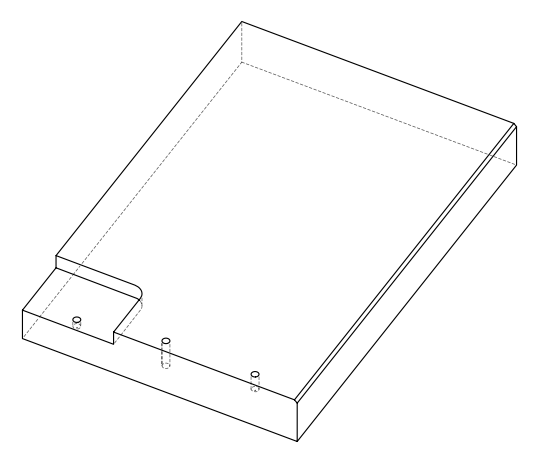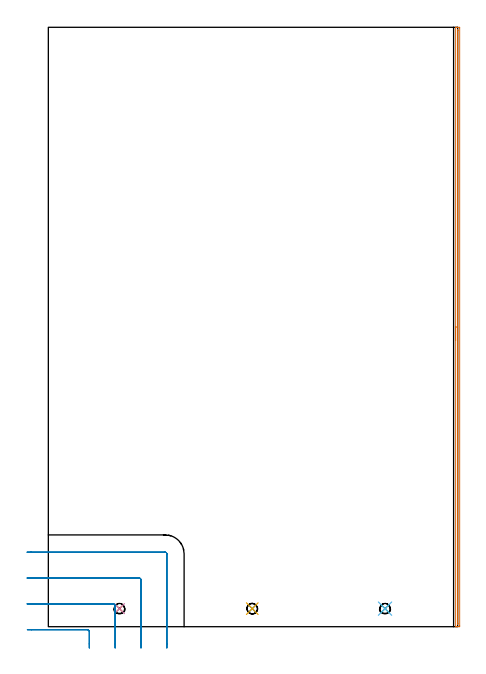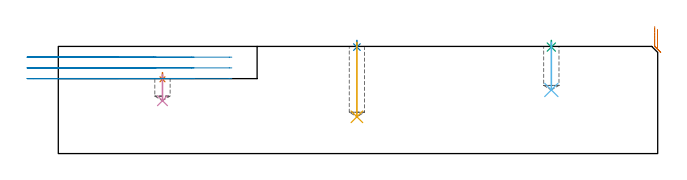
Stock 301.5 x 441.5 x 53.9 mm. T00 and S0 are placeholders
(PLAN: 8 operations, 3 tool changes, 10.7 min)
(1 SPOT_DRILL | STEP1POCKET | NXT0321_9005460120000 | 0.03 min | 1706 mm3)
(2 SPOT_DRILL_1 | STEP1POCKET_1 | NXT0321_9005460120000 | 0.03 min | 0 mm3)
(3 SPOT_DRILL_2 | STEP1POCKET_2 | NXT0321_9005460120000 | 0.03 min | 0 mm3)
(4 DRILL_BLIND_HOLE_INTO_CENTER | STEP1POCKET | UGT0301_196 | 0.06 min | 470 mm3)
(5 DRILL_BLIND_HOLE_INTO_CENTER_1 | STEP1POCKET_1 | UGT0301_196 | 0.15 min | 1561 mm3)
(6 DRILL_BLIND_HOLE_INTO_CENTER_2 | STEP1POCKET_2 | UGT0301_196 | 0.1 min | 936 mm3)
(7 AREA_MILL | FG_CHAMFER_SURFACE | UGT0205_001 | 7.2 min | 1987 mm3)
(8 MILL_CORNER_NOTCH_RECTANGULAR | CORNER_NOTCH_RECTANGULAR | UGT0201_109 | Follow Part, ap 6.35, ae 75% | 3.07 min | 107107 mm3)
(TOOL NXT0321_9005460120000 | NC Spot Drill, 142deg, 12mm, Carbide, Uncoated | D12 PA142 FL30 Z2)
(TOOL UGT0301_196 | Twist Drill 7.7 mm | D7.7 PA118 FL73 Z2)
(TOOL UGT0205_001 | Chamfer Mill 20 x 3 x 45 deg. | D20 FL50 Z2)
(TOOL UGT0201_109 | End Mill 25.4 mm | D25.4 FL25 Z2)
(OP 1 SPOT_DRILL)
G17 G21 G94 G90
T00 M6
G54
G17 G0 G90 X52.4 Y13.3 S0 M3
G43 Z63.9 H0
G94 G81 G98 Z37.369 F250. R40.7
G80
M5
M2
(OP 2 SPOT_DRILL_1)
G17 G21 G94 G90
T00 M6
G54
G17 G0 G90 X150.2 Y13.3 S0 M3
G43 Z63.9 H0
G94 G81 G98 Z53.569 F250. R56.9
G80
M5
M2
(OP 3 SPOT_DRILL_2)
G17 G21 G94 G90
T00 M6
G54
G17 G0 G90 X248. Y13.3 S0 M3
G43 Z63.9 H0
G94 G81 G98 Z53.569 F250. R56.9
G80
M5
M2
(OP 4 DRILL_BLIND_HOLE_INTO_CENTER)
G17 G21 G94 G90
T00 M6
G54
G17 G0 G90 X52.4 Y13.3 S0 M3
G43 Z63.9 H0
G94 G81 G98 Z26.6 F250. R39.7
G80
M5
M2
(OP 5 DRILL_BLIND_HOLE_INTO_CENTER_1)
G17 G21 G94 G90
T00 M6
G54
G17 G0 G90 X150.2 Y13.3 S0 M3
G43 Z63.9 H0
G94 G81 G98 Z18.5 F250. R55.9
G80
M5
M2
(OP 6 DRILL_BLIND_HOLE_INTO_CENTER_2)
G17 G21 G94 G90
T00 M6
G54
G17 G0 G90 X248. Y13.3 S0 M3
G43 Z63.9 H0
G94 G81 G98 Z32. F250. R55.9
G80
M5
M2
(OP 7 AREA_MILL)
G17 G21 G94 G90
T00 M6
G54
G17 G0 G90 X300. Y210.75 S1061 M3
G43 Z63.9 H0
G94 G1 Y210.788 Z63.028 F250.
Y210.902 Z62.163
Y211.091 Z61.312
Y211.353 Z60.48
Y211.687 Z59.674
Y212.09 Z58.9
Y212.558 Z58.164
Y213.09 Z57.472
Y213.679 Z56.829
Y214.322 Z56.239
Y215.014 Z55.708
Y215.75 Z55.24
Y216.524 Z54.837
Y217.33 Z54.503
Y218.162 Z54.241
Y219.014 Z54.052
Y219.878 Z53.938
Y220.75 Z53.9
Y441.333
X300.003 Y441.49 Z53.888
X300.058 Y441.493 Z53.834
X300.455 Y441.5 Z53.444
X300.831 Z53.068
X301.5 Z52.395
X302.727 Z51.17
X302.991 Y441.498 Z50.905
X303. Y441.029 Z50.9
Y0.614
X302.999 Y0.47 Z50.901
X302.991 Y0.002 Z50.905
X302.726 Y0. Z51.17
X302.393 Z51.504
X301.834 Z52.062
X301.5 Z52.395
X300.831 Z53.068
X300.455 Z53.444
X300.06 Z53.831
X300.003 Y0.01 Z53.888
X300. Y0.167 Z53.9
Y220.75
X301.414 Z52.486
Y439.186
X301.415 Y439.272 Z52.485
X301.419 Y439.443 Z52.481
X301.421 Y439.487 Z52.479
X301.428 Y439.491 Z52.472
X301.45 Y439.495 Z52.45
X301.5 Y439.498 Z52.4
X301.557 Z52.343
X301.573 Y439.495 Z52.327
X301.577 Y439.492 Z52.323
X301.579 Y439.471 Z52.321
X301.583 Y439.357 Z52.317
X301.585 Y439.186 Z52.315
X301.586 Y439.1 Z52.314
Y2.314
X301.585 Y2.228 Z52.315
X301.581 Y2.057 Z52.319
X301.579 Y2.014 Z52.321
X301.572 Y2.009 Z52.328
X301.55 Y2.005 Z52.35
X301.5 Y2.002 Z52.4
X301.443 Z52.457
X301.427 Y2.005 Z52.473
X301.423 Y2.008 Z52.477
X301.421 Y2.029 Z52.479
X301.417 Y2.142 Z52.483
X301.414 Y2.486 Z52.486
Y220.75
Y221.622 Z52.524
Y222.486 Z52.638
Y223.338 Z52.826
Y224.17 Z53.089
Y224.976 Z53.423
Y225.75 Z53.825
Y226.486 Z54.294
Y227.178 Z54.825
Y227.821 Z55.415
Y228.41 Z56.058
Y228.942 Z56.75
Y229.41 Z57.486
Y229.813 Z58.26
Y230.147 Z59.066
Y230.409 Z59.898
Y230.598 Z60.749
Y230.712 Z61.614
Y230.75 Z62.486
G0 Z63.9
M5
M2
(OP 8 MILL_CORNER_NOTCH_RECTANGULAR)
G17 G21 G94 G90
T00 M6
G54
G17 G0 G90 X30.15 Y-15.7 S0 M3
G43 Z63.9 H0
Z48.5
G94 G1 Y-12.7 F250.
Y-3.514 F500.
G3 X28.886 Y-2.25 R1.27
G1 X-12.499
X-15.499 F250.
G0 Z63.9
X49.2 Y-15.7
Z48.5
G1 Y-12.7
Y15.536 F500.
G3 X47.936 Y16.8 R1.27
G1 X-12.7
X-15.7 F250.
G0 Z63.9
X68.25 Y-15.7
Z48.5
G1 Y-12.7
Y34.586 F500.
G3 X66.986 Y35.85 R1.27
G1 X-12.7
X-15.7 F250.
G0 Z63.9
X87.3 Y-15.7
Z48.5
G1 Y-12.7
Y53.6 F500.
G3 X86. Y54.9 R1.3
G1 X-12.7
X-15.7 F250.
G0 Z63.9
X30.15 Y-15.7
Z43.1
G1 Y-12.7
Y-3.514 F500.
G3 X28.886 Y-2.25 R1.27
G1 X-12.499
X-15.499 F250.
G0 Z63.9
X49.2 Y-15.7
Z43.1
G1 Y-12.7
Y15.536 F500.
G3 X47.936 Y16.8 R1.27
G1 X-12.7
X-15.7 F250.
G0 Z63.9
X68.25 Y-15.7
Z43.1
G1 Y-12.7
Y34.586 F500.
G3 X66.986 Y35.85 R1.27
G1 X-12.7
X-15.7 F250.
G0 Z63.9
X87.3 Y-15.7
Z43.1
G1 Y-12.7
Y53.6 F500.
G3 X86. Y54.9 R1.3
G1 X-12.7
X-15.7 F250.
G0 Z63.9
X30.15 Y-15.7
Z37.7
G1 Y-12.7
Y-3.514 F500.
G3 X28.886 Y-2.25 R1.27
G1 X-12.499
X-15.499 F250.
G0 Z63.9
X49.2 Y-15.7
Z37.7
G1 Y-12.7
Y15.536 F500.
G3 X47.936 Y16.8 R1.27
G1 X-12.7
X-15.7 F250.
G0 Z63.9
X68.25 Y-15.7
Z37.7
G1 Y-12.7
Y34.586 F500.
G3 X66.986 Y35.85 R1.27
G1 X-12.7
X-15.7 F250.
G0 Z63.9
X87.3 Y-15.7
Z37.7
G1 Y-12.7
Y53.6 F500.
G3 X86. Y54.9 R1.3
G1 X-12.7
X-15.7 F250.
G0 Z63.9
M5
M2
